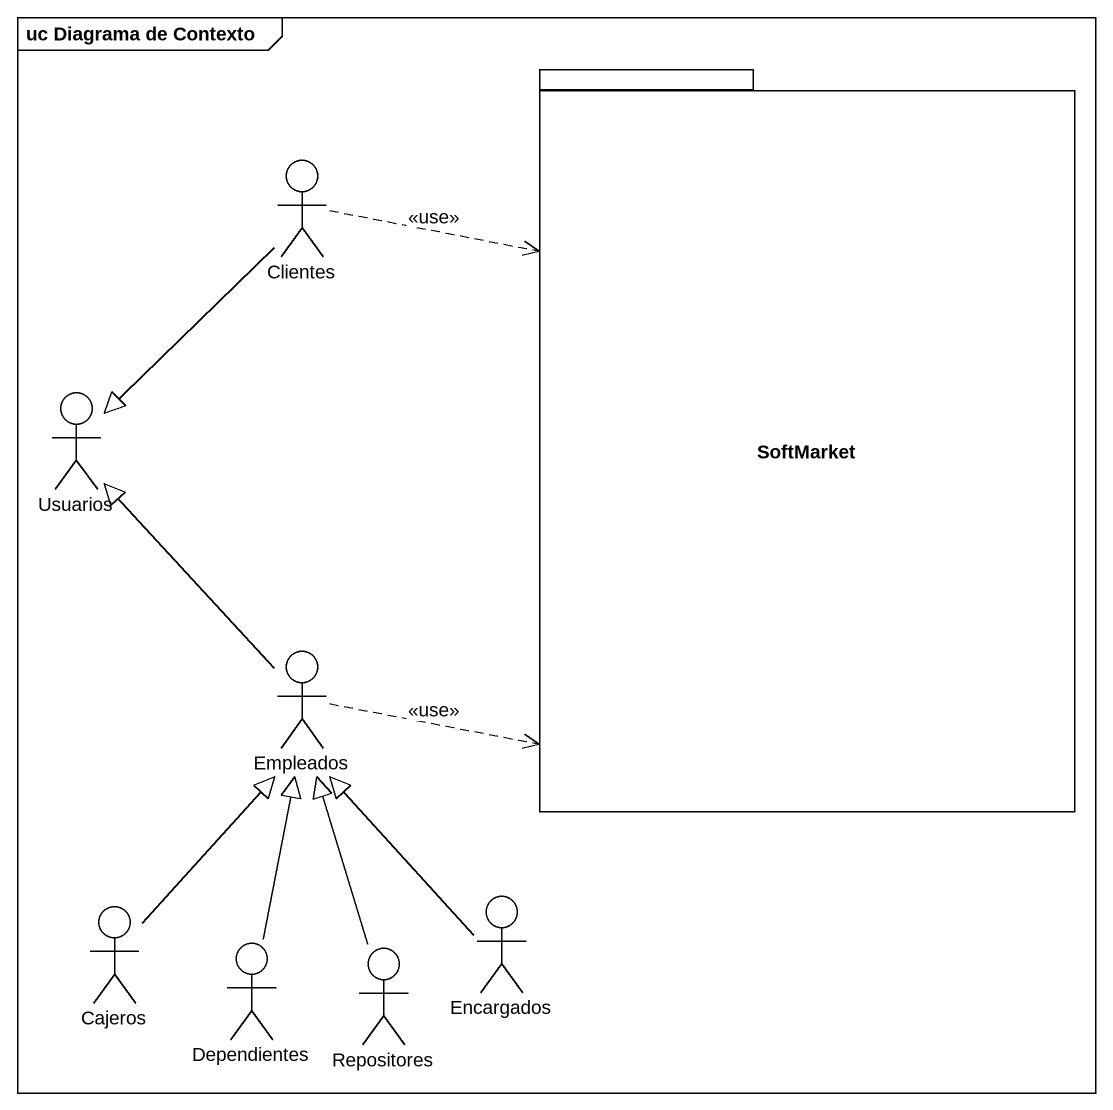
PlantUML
@startuml
mainframe uc Diagrama de Contexto
package SoftMarket {
}
actor Clientes
actor Usuarios
actor Empleados
actor Encargados
actor Cajeros
actor Dependientes
actor Repositores
Clientes .right.> SoftMarket : <<use>>
Clientes --|> Usuarios
Empleados .right.> SoftMarket : <<use>>
Empleados -up-|> Usuarios
Encargados -up-|> Empleados
Cajeros -up-|> Empleados
Dependientes -up-|> Empleados
Repositores -up-|> Empleados
@enduml
